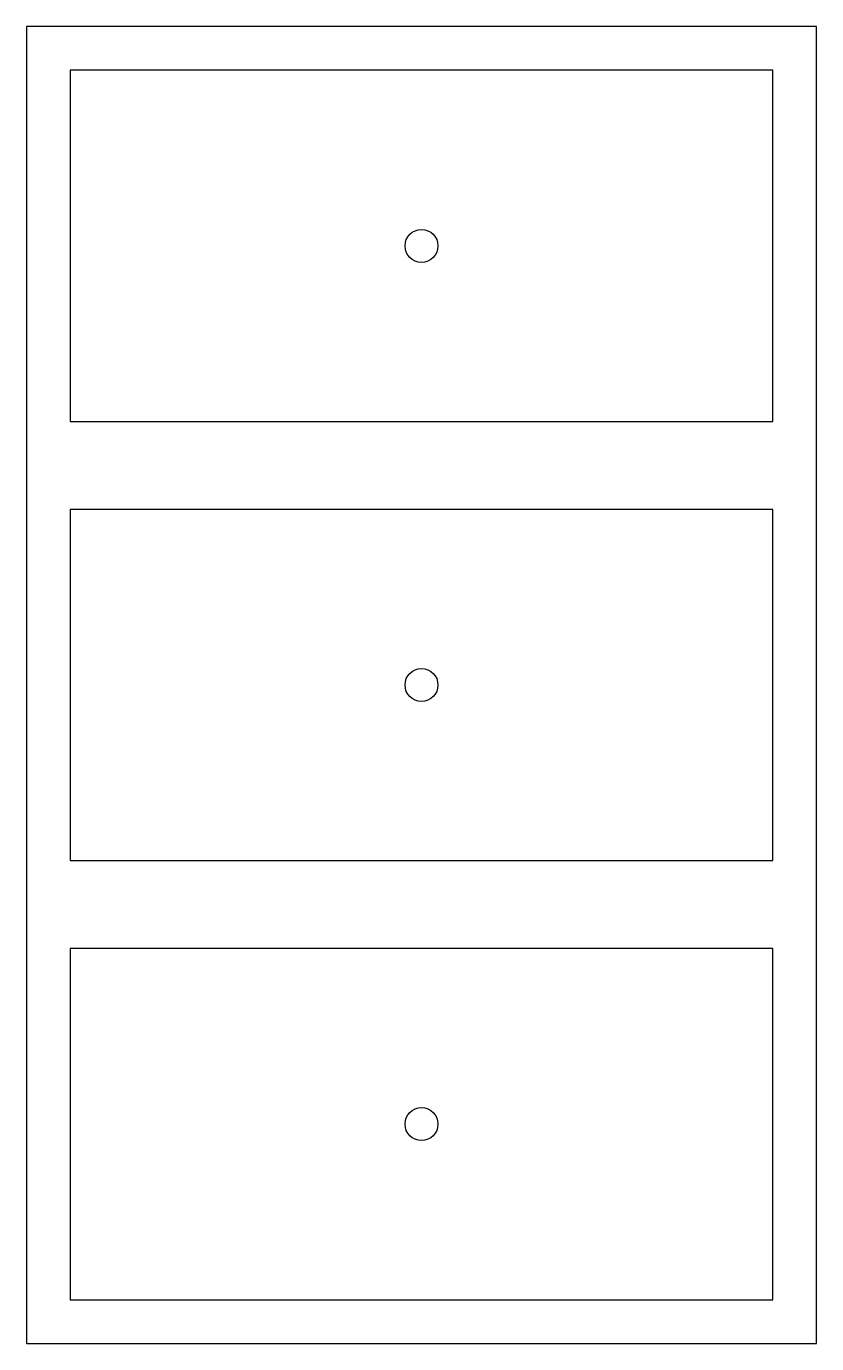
# Model space of a CAD drawing. Header units: metres. Extents: x 0 to 18, y 0 to 30.
import ezdxf

# ---------------------------------------------------------------- set-up
doc = ezdxf.new("R2010")
doc.units = ezdxf.units.M

msp = doc.modelspace()

# ---------------------------------------------------------------- linework, layer by layer
for points in [[(0, 0), (18, 0), (18, 30), (0, 30)], [(1, 21), (17, 21), (17, 29), (1, 29)], [(1, 11), (17, 11), (17, 19), (1, 19)], [(1, 1), (17, 1), (17, 9), (1, 9)]]:
    msp.add_lwpolyline(points, close=True)
for centre in [(9, 25), (9, 15), (9, 5)]:
    msp.add_circle(centre, 0.375)

doc.saveas('drawing.dxf')
